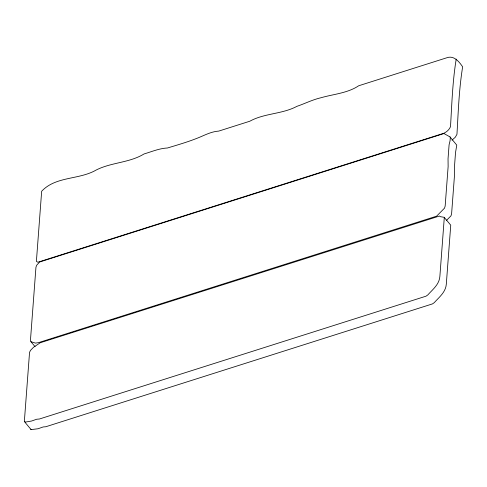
<?xml version="1.0" encoding="UTF-8"?>
<svg xmlns="http://www.w3.org/2000/svg" width="487" height="487" viewBox="0 0 487 487"><rect width="100%" height="100%" fill="white"/><g stroke="black" fill="none" stroke-linecap="round" stroke-linejoin="round"><path stroke-width="0.73" d="M444.302 217.452L439.877 276.348C439.329 284.493 432.712 289.394 427.799 294.939L426.015 296.181L39.344 419.027L36.732 419.228L31.57 421.036L25.653 422.046L24.35 421.486L29.543 352.399L30.462 350.445L33.439 347.334L40.281 342.732L439.487 216.021L440.266 216.672L444.15 217.299L450.743 225.171L446.317 284.073C445.775 292.212 439.152 297.119 434.24 302.664L432.456 303.906L45.784 426.746L43.179 426.953L38.01 428.761L31.101 429.607L24.66 421.888M456.209 59.116C452.563 81.39 451.851 104.066 450.512 126.608C449.44 129.566 446.762 131.849 443.992 133.207L37.87 262.225L36.391 261.385L41.663 191.257C55.195 176.69 77.275 179.673 94.137 171.138C109.66 162.22 128.726 163.315 144.073 153.947C151.786 151.658 159.334 148.365 167.473 147.993C177.006 145.096 186.558 142.362 195.859 138.74C203.402 135.964 210.512 131.63 218.73 131.1L249.788 121.233C264.374 113.161 282.192 114.226 296.924 106.336C304.984 103.579 312.538 99.689 320.97 97.747C333.583 94.088 347.535 93.224 358.706 85.761L446.768 57.783C453.902 55.086 459.083 61.648 462.65 66.835C459.004 89.115 458.297 111.791 456.952 134.333L455.284 137.237L452.046 140.134M446.384 220.501L450.986 215.844L451.601 213.769L454.572 174.285L454.481 166.524L455.528 152.565L456.763 145.132L450 136.914L443.967 133.548L39.642 261.994L36.622 265.287L35.947 267.284L30.438 340.492L30.931 341.697L35.07 346.665M30.931 341.697L35.466 343.11L38.485 342.647L436.583 216.179L444.54 208.126L445.161 206.044L448.131 166.56L448.04 158.799L449.087 144.846L450.067 140.755L450.323 137.407L450 136.914M30.791 429.211L31.101 429.607"/></g></svg>
